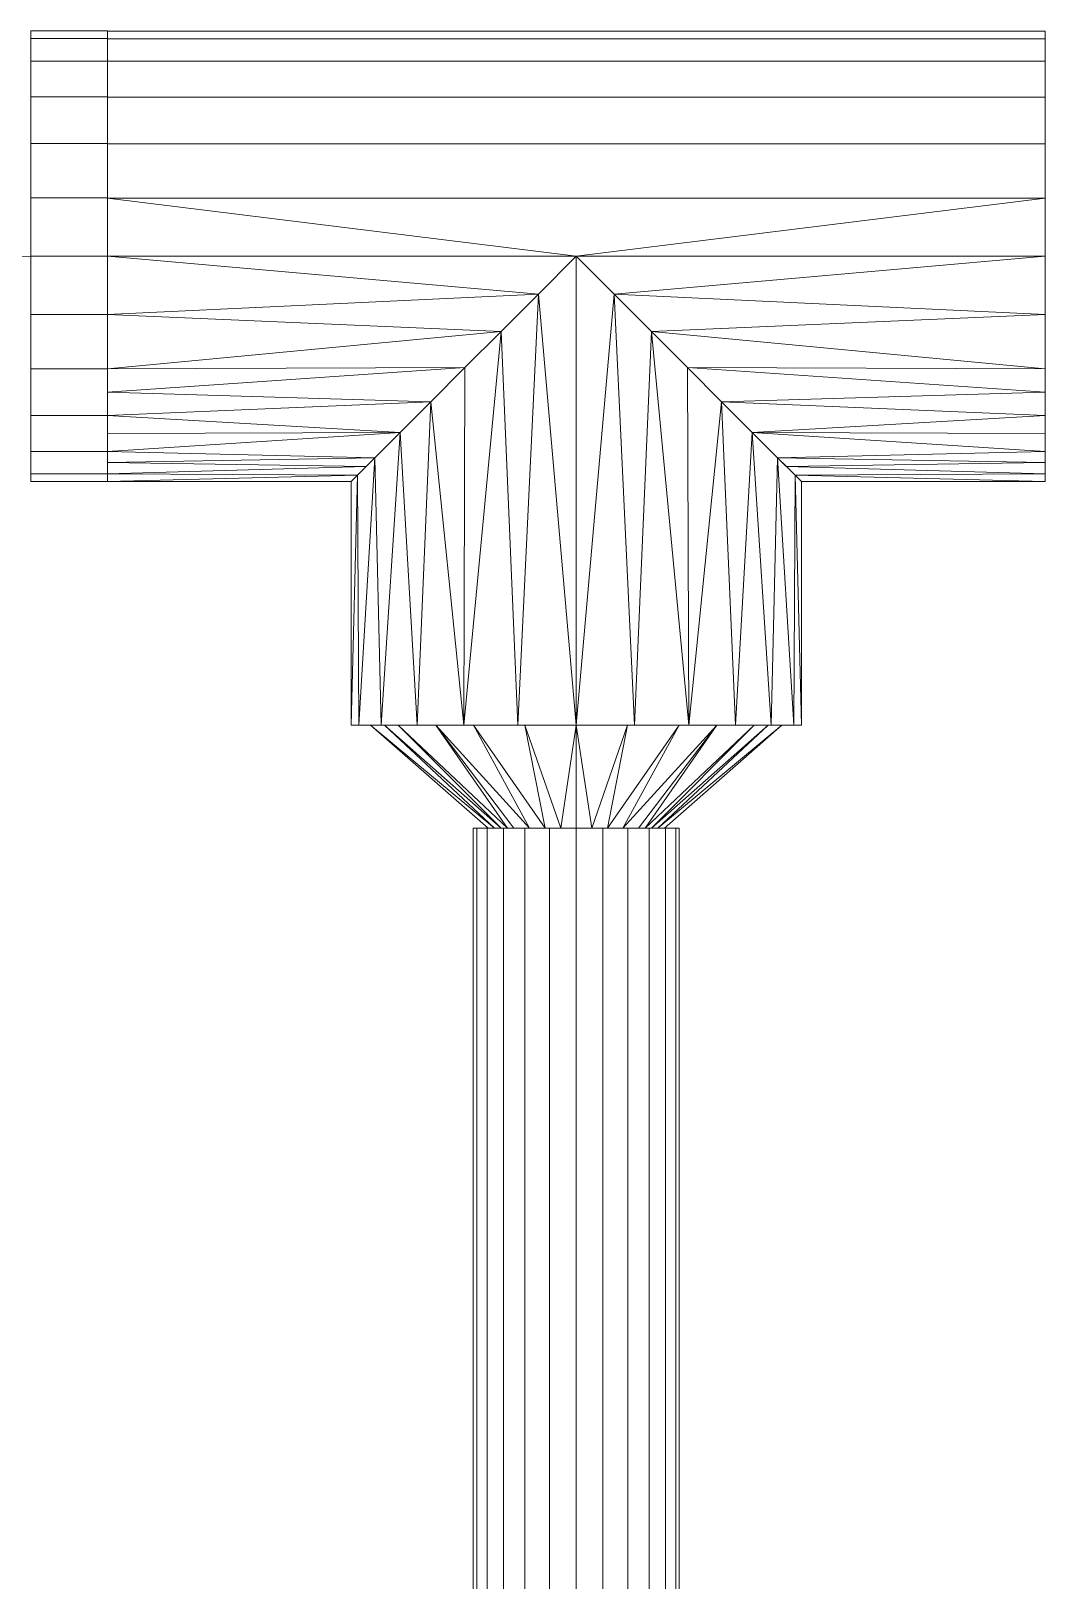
# Model space of a CAD drawing. Header units: inches. Extents: x -3325 to -59, y 5 to 733.
# Drawn here: x -2009.48 to -2003.01, y 582.63 to 592.52 of the extents above; entities that cross this region are included whole.
import ezdxf

# ---------------------------------------------------------------- set-up
doc = ezdxf.new("R2010")
doc.units = ezdxf.units.IN
doc.header["$MEASUREMENT"] = 0
doc.layers.add('P-PIPE', color=10, linetype='Continuous', lineweight=9)

# ---------------------------------------------------------------- blocks, each defined once
blk = doc.blocks.new('Tee - Welded - Generic - Standard-1126622-06 - Fifth Level')
at = {"layer": 'P-PIPE'}
mesh = blk.add_polyface(dxfattribs=at)
corners = [(-2.9921, -1.437), (-2.9921, -1.388, 0.3719), (-2.9921, -1.2445, 0.7185), (-2.9921, -1.0161, 1.0161), (-2.9921, -0.7185, 1.2445), (-2.9921, -0.3719, 1.388), (-2.9921, 0, 1.437), (-2.9921, 0.3719, 1.388), (-2.9921, 0.7185, 1.2445), (-2.9921, 1.0161, 1.0161), (-2.9921, 1.2445, 0.7185), (-2.9921, 1.388, 0.3719), (-2.9921, 1.437), (-2.9921, 1.388, -0.3719), (-2.9921, 1.2445, -0.7185), (-2.9921, 1.0161, -1.0161), (-2.9921, 0.7185, -1.2445), (-2.9921, 0.3719, -1.388), (-2.9921, 0, -1.437), (-2.9921, -0.3719, -1.388), (-2.9921, -0.7185, -1.2445), (-2.9921, -1.0161, -1.0161), (-2.9921, -1.2445, -0.7185), (-2.9921, -1.388, -0.3719)]
mesh.append_faces([[corners[k] for k in face] for face in [(10, 7, 8, 9)]], dxfattribs={"vtx0": -1})
mesh.append_faces([[corners[k] for k in face] for face in [(0, 3, 6)]], dxfattribs={"vtx0": -1, "vtx1": -1, "vtx2": -1})
mesh.append_faces([[corners[k] for k in face] for face in [(13, 18, 22, 23)]], dxfattribs={"vtx0": -1, "vtx1": -1, "vtx3": -1})
mesh.append_faces([[corners[k] for k in face] for face in [(18, 21, 22), (13, 23, 0, 12)]], dxfattribs={"vtx0": -1, "vtx2": -1})
mesh.append_faces([[corners[k] for k in face] for face in [(6, 7, 12, 0)]], dxfattribs={"vtx1": -1, "vtx2": -1, "vtx3": -1})
mesh.append_faces([[corners[k] for k in face] for face in [(16, 17, 18, 15), (19, 20, 21, 18)]], dxfattribs={"vtx2": -1})
mesh.append_faces([[corners[k] for k in face] for face in [(13, 14, 15, 18), (10, 11, 12, 7)]], dxfattribs={"vtx2": -1, "vtx3": -1})
mesh.append_faces([[corners[k] for k in face] for face in [(0, 1, 2, 3), (3, 4, 5, 6)]], dxfattribs={"vtx3": -1})
mesh = blk.add_polyface(dxfattribs=at)
corners = [(-2.9921, 1.437), (-2.9921, 1.388, 0.3719), (-2.9921, 1.2445, 0.7185), (-2.9921, 1.0161, 1.0161), (-2.9921, 0.7185, 1.2445), (-2.9921, 0.3719, 1.388), (-2.9921, 0, 1.437), (-2.9921, -0.3719, 1.388), (-2.9921, -0.7185, 1.2445), (-2.9921, -1.0161, 1.0161), (-2.9921, -1.2445, 0.7185), (-2.9921, -1.388, 0.3719), (-2.9921, -1.437), (-1.437, -1.437), (-1.3968, -1.3968, 0.3377), (-1.2856, -1.2856, 0.642), (-1.1233, -1.1233, 0.8962), (-0.9274, -0.9274, 1.0977), (-0.7102, -0.7102, 1.2492), (-0.4797, -0.4797, 1.3546), (-0.2416, -0.2416, 1.4166), (0, 0, 1.437), (0.2416, -0.2416, 1.4166), (0.4797, -0.4797, 1.3546), (0.7102, -0.7102, 1.2492), (0.9274, -0.9274, 1.0977), (1.1233, -1.1233, 0.8962), (1.2856, -1.2856, 0.642), (1.3968, -1.3968, 0.3377), (1.437, -1.437), (2.9921, -1.437), (2.9921, -1.388, 0.3719), (2.9921, -1.2445, 0.7185), (2.9921, -1.0161, 1.0161), (2.9921, -0.7185, 1.2445), (2.9921, -0.3719, 1.388), (2.9921, 0, 1.437), (2.9921, 0.3719, 1.388), (2.9921, 0.7185, 1.2445), (2.9921, 1.0161, 1.0161), (2.9921, 1.2445, 0.7185), (2.9921, 1.388, 0.3719), (2.9921, 1.437), (-2.9921, -0.8673, 1.1303), (-2.9921, -1.1303, 0.8673), (-2.9921, -1.3163, 0.5452), (2.9921, -1.3163, 0.5452), (2.9921, -1.1303, 0.8673), (2.9921, -0.8673, 1.1303), (1.3412, -1.3412, 0.4898), (-1.3412, -1.3412, 0.4898)]
mesh.append_faces([[corners[k] for k in face] for face in [(14, 12, 13)]], dxfattribs={"vtx0": -1})
mesh.append_faces([[corners[k] for k in face] for face in [(34, 24, 48), (33, 26, 47), (26, 33, 25), (11, 50, 45), (15, 45, 50), (12, 14, 11), (9, 17, 43), (16, 10, 15), (24, 34, 23), (22, 36, 21), (20, 7, 19), (7, 20, 6), (18, 43, 17)]], dxfattribs={"vtx0": -1, "vtx1": -1})
mesh.append_faces([[corners[k] for k in face] for face in [(32, 26, 27), (25, 33, 48), (11, 14, 50), (18, 8, 43), (16, 44, 10), (46, 27, 49), (48, 24, 25), (31, 49, 28), (16, 9, 44), (23, 34, 35), (15, 10, 45), (21, 5, 6), (26, 32, 47)]], dxfattribs={"vtx0": -1, "vtx2": -1})
mesh.append_faces([[corners[k] for k in face] for face in [(21, 36, 37, 5)]], dxfattribs={"vtx0": -1, "vtx2": -1, "vtx3": -1})
mesh.append_faces([[corners[k] for k in face] for face in [(30, 31, 28), (31, 46, 49), (46, 32, 27), (16, 17, 9), (18, 19, 8), (35, 36, 22), (22, 23, 35), (20, 21, 6), (7, 8, 19)]], dxfattribs={"vtx1": -1, "vtx2": -1})
mesh.append_faces([[corners[k] for k in face] for face in [(39, 40, 2, 3), (40, 41, 1, 2), (37, 38, 4, 5), (38, 39, 3, 4)]], dxfattribs={"vtx1": -1, "vtx3": -1})
mesh.append_faces([[corners[k] for k in face] for face in [(28, 29, 30)]], dxfattribs={"vtx2": -1})
mesh.append_faces([[corners[k] for k in face] for face in [(41, 42, 0, 1)]], dxfattribs={"vtx3": -1})
mesh = blk.add_polyface(dxfattribs=at)
corners = [(-2.9921, -1.437), (-2.9921, -1.388, -0.3719), (-2.9921, -1.2445, -0.7185), (-2.9921, -1.0161, -1.0161), (-2.9921, -0.7185, -1.2445), (-2.9921, -0.3719, -1.388), (-2.9921, 0, -1.437), (-2.9921, 0.3719, -1.388), (-2.9921, 0.7185, -1.2445), (-2.9921, 1.0161, -1.0161), (-2.9921, 1.2445, -0.7185), (-2.9921, 1.388, -0.3719), (-2.9921, 1.437), (2.9921, 1.437), (2.9921, 1.388, -0.3719), (2.9921, 1.2445, -0.7185), (2.9921, 1.0161, -1.0161), (2.9921, 0.7185, -1.2445), (2.9921, 0.3719, -1.388), (2.9921, 0, -1.437), (2.9921, -0.3719, -1.388), (2.9921, -0.7185, -1.2445), (2.9921, -1.0161, -1.0161), (2.9921, -1.2445, -0.7185), (2.9921, -1.388, -0.3719), (2.9921, -1.437), (1.437, -1.437), (1.3968, -1.3968, -0.3377), (1.2856, -1.2856, -0.642), (1.1233, -1.1233, -0.8962), (0.9274, -0.9274, -1.0977), (0.7102, -0.7102, -1.2492), (0.4797, -0.4797, -1.3546), (0.2416, -0.2416, -1.4166), (0, 0, -1.437), (-0.2416, -0.2416, -1.4166), (-0.4797, -0.4797, -1.3546), (-0.7102, -0.7102, -1.2492), (-0.9274, -0.9274, -1.0977), (-1.1233, -1.1233, -0.8962), (-1.2856, -1.2856, -0.642), (-1.3968, -1.3968, -0.3377), (-1.437, -1.437), (-2.9921, -1.3163, -0.5452), (-2.9921, -1.1303, -0.8673), (-2.9921, -0.8673, -1.1303), (2.9921, -0.8673, -1.1303), (2.9921, -1.1303, -0.8673), (2.9921, -1.3163, -0.5452), (-1.3412, -1.3412, -0.4898), (1.3412, -1.3412, -0.4898)]
mesh.append_faces([[corners[k] for k in face] for face in [(33, 20, 32), (6, 35, 5), (31, 46, 30), (28, 48, 50), (38, 45, 37), (24, 50, 48), (3, 39, 44), (37, 4, 36), (1, 41, 0), (40, 2, 39)]], dxfattribs={"vtx0": -1, "vtx1": -1})
mesh.append_faces([[corners[k] for k in face] for face in [(11, 14, 15, 10), (38, 3, 45), (19, 33, 34), (1, 49, 41), (39, 2, 44), (36, 4, 5), (43, 40, 49), (31, 21, 46), (21, 31, 32), (24, 27, 50), (27, 24, 25), (23, 28, 29), (3, 38, 39), (28, 23, 48), (40, 43, 2), (29, 22, 47)]], dxfattribs={"vtx0": -1, "vtx2": -1})
mesh.append_faces([[corners[k] for k in face] for face in [(34, 6, 7, 18)]], dxfattribs={"vtx0": -1, "vtx2": -1, "vtx3": -1})
mesh.append_faces([[corners[k] for k in face] for face in [(26, 27, 25)]], dxfattribs={"vtx1": -1})
mesh.append_faces([[corners[k] for k in face] for face in [(19, 20, 33), (18, 19, 34), (20, 21, 32), (35, 36, 5), (34, 35, 6), (46, 22, 30), (29, 30, 22), (47, 23, 29), (45, 4, 37), (1, 43, 49)]], dxfattribs={"vtx1": -1, "vtx2": -1})
mesh.append_faces([[corners[k] for k in face] for face in [(15, 16, 9, 10), (16, 17, 8, 9), (17, 18, 7, 8)]], dxfattribs={"vtx1": -1, "vtx3": -1})
mesh.append_faces([[corners[k] for k in face] for face in [(12, 13, 14, 11), (41, 42, 0)]], dxfattribs={"vtx2": -1})
mesh = blk.add_polyface(dxfattribs=at)
corners = [(2.9921, -1.437), (2.9921, -1.388, -0.3719), (2.9921, -1.2445, -0.7185), (2.9921, -1.0161, -1.0161), (2.9921, -0.7185, -1.2445), (2.9921, -0.3719, -1.388), (2.9921, 0, -1.437), (2.9921, 0.3719, -1.388), (2.9921, 0.7185, -1.2445), (2.9921, 1.0161, -1.0161), (2.9921, 1.2445, -0.7185), (2.9921, 1.388, -0.3719), (2.9921, 1.437), (2.9921, 1.388, 0.3719), (2.9921, 1.2445, 0.7185), (2.9921, 1.0161, 1.0161), (2.9921, 0.7185, 1.2445), (2.9921, 0.3719, 1.388), (2.9921, 0, 1.437), (2.9921, -0.3719, 1.388), (2.9921, -0.7185, 1.2445), (2.9921, -1.0161, 1.0161), (2.9921, -1.2445, 0.7185), (2.9921, -1.388, 0.3719)]
mesh.append_faces([[corners[k] for k in face] for face in [(16, 14, 15)]], dxfattribs={"vtx0": -1})
mesh.append_faces([[corners[k] for k in face] for face in [(3, 6, 2)]], dxfattribs={"vtx0": -1, "vtx1": -1})
mesh.append_faces([[corners[k] for k in face] for face in [(18, 21, 11)]], dxfattribs={"vtx0": -1, "vtx1": -1, "vtx2": -1})
mesh.append_faces([[corners[k] for k in face] for face in [(6, 9, 21, 2), (18, 11, 14, 16)]], dxfattribs={"vtx0": -1, "vtx1": -1, "vtx2": -1, "vtx3": -1})
mesh.append_faces([[corners[k] for k in face] for face in [(21, 0, 1, 2)]], dxfattribs={"vtx0": -1, "vtx3": -1})
mesh.append_faces([[corners[k] for k in face] for face in [(17, 18, 16)]], dxfattribs={"vtx1": -1})
mesh.append_faces([[corners[k] for k in face] for face in [(12, 13, 14, 11), (22, 23, 0, 21), (19, 20, 21, 18)]], dxfattribs={"vtx2": -1})
mesh.append_faces([[corners[k] for k in face] for face in [(9, 10, 11, 21)]], dxfattribs={"vtx2": -1, "vtx3": -1})
mesh.append_faces([[corners[k] for k in face] for face in [(6, 7, 8, 9), (3, 4, 5, 6)]], dxfattribs={"vtx3": -1})
mesh = blk.add_polyface(dxfattribs=at)
corners = [(-1.437, -2.9921), (-1.388, -2.9921, 0.3719), (-1.2445, -2.9921, 0.7185), (-1.0161, -2.9921, 1.0161), (-0.7185, -2.9921, 1.2445), (-0.3719, -2.9921, 1.388), (0, -2.9921, 1.437), (0.3719, -2.9921, 1.388), (0.7185, -2.9921, 1.2445), (1.0161, -2.9921, 1.0161), (1.2445, -2.9921, 0.7185), (1.388, -2.9921, 0.3719), (1.437, -2.9921), (1.437, -1.437), (1.3968, -1.3968, 0.3377), (1.2856, -1.2856, 0.642), (1.1233, -1.1233, 0.8962), (0.9274, -0.9274, 1.0977), (0.7102, -0.7102, 1.2492), (0.4797, -0.4797, 1.3546), (0.2416, -0.2416, 1.4166), (0, 0, 1.437), (-0.2416, -0.2416, 1.4166), (-0.4797, -0.4797, 1.3546), (-0.7102, -0.7102, 1.2492), (-0.9274, -0.9274, 1.0977), (-1.1233, -1.1233, 0.8962), (-1.2856, -1.2856, 0.642), (-1.3968, -1.3968, 0.3377), (-1.437, -1.437)]
mesh.append_faces([[corners[k] for k in face] for face in [(1, 28, 0), (27, 2, 26), (23, 5, 22), (25, 4, 24), (8, 19, 7), (17, 9, 16)]], dxfattribs={"vtx0": -1, "vtx1": -1})
mesh.append_faces([[corners[k] for k in face] for face in [(26, 2, 3), (27, 1, 2), (23, 4, 5), (6, 21, 22), (22, 5, 6), (20, 6, 7), (16, 9, 10), (17, 8, 9), (14, 11, 12), (6, 20, 21)]], dxfattribs={"vtx0": -1, "vtx2": -1})
mesh.append_faces([[corners[k] for k in face] for face in [(13, 14, 12)]], dxfattribs={"vtx1": -1})
mesh.append_faces([[corners[k] for k in face] for face in [(3, 4, 25), (27, 28, 1), (25, 26, 3), (23, 24, 4), (10, 11, 15), (17, 18, 8), (19, 20, 7), (18, 19, 8), (15, 16, 10), (14, 15, 11)]], dxfattribs={"vtx1": -1, "vtx2": -1})
mesh.append_faces([[corners[k] for k in face] for face in [(28, 29, 0)]], dxfattribs={"vtx2": -1})
mesh = blk.add_polyface(dxfattribs=at)
corners = [(1.437, -2.9921), (1.388, -2.9921, -0.3719), (1.2445, -2.9921, -0.7185), (1.0161, -2.9921, -1.0161), (0.7185, -2.9921, -1.2445), (0.3719, -2.9921, -1.388), (0, -2.9921, -1.437), (-0.3719, -2.9921, -1.388), (-0.7185, -2.9921, -1.2445), (-1.0161, -2.9921, -1.0161), (-1.2445, -2.9921, -0.7185), (-1.388, -2.9921, -0.3719), (-1.437, -2.9921), (-1.437, -1.437), (-1.3968, -1.3968, -0.3377), (-1.2856, -1.2856, -0.642), (-1.1233, -1.1233, -0.8962), (-0.9274, -0.9274, -1.0977), (-0.7102, -0.7102, -1.2492), (-0.4797, -0.4797, -1.3546), (-0.2416, -0.2416, -1.4166), (0, 0, -1.437), (0.2416, -0.2416, -1.4166), (0.4797, -0.4797, -1.3546), (0.7102, -0.7102, -1.2492), (0.9274, -0.9274, -1.0977), (1.1233, -1.1233, -0.8962), (1.2856, -1.2856, -0.642), (1.3968, -1.3968, -0.3377), (1.437, -1.437)]
mesh.append_faces([[corners[k] for k in face] for face in [(1, 28, 0), (3, 26, 2), (27, 2, 26), (23, 5, 22), (25, 4, 24), (8, 19, 7), (17, 9, 16)]], dxfattribs={"vtx0": -1, "vtx1": -1})
mesh.append_faces([[corners[k] for k in face] for face in [(27, 1, 2), (23, 4, 5), (6, 21, 22), (22, 5, 6), (20, 6, 7), (16, 9, 10), (17, 8, 9), (14, 11, 12), (6, 20, 21)]], dxfattribs={"vtx0": -1, "vtx2": -1})
mesh.append_faces([[corners[k] for k in face] for face in [(29, 0, 28), (13, 14, 12)]], dxfattribs={"vtx1": -1})
mesh.append_faces([[corners[k] for k in face] for face in [(3, 4, 25), (27, 28, 1), (25, 26, 3), (23, 24, 4), (10, 11, 15), (17, 18, 8), (19, 20, 7), (18, 19, 8), (15, 16, 10), (14, 15, 11)]], dxfattribs={"vtx1": -1, "vtx2": -1})
mesh = blk.add_polyface(dxfattribs=at)
corners = [(-1.437, -2.9921), (-1.388, -2.9921, -0.3719), (-1.2445, -2.9921, -0.7185), (-1.0161, -2.9921, -1.0161), (-0.7185, -2.9921, -1.2445), (-0.3719, -2.9921, -1.388), (0, -2.9921, -1.437), (0.3719, -2.9921, -1.388), (0.7185, -2.9921, -1.2445), (1.0161, -2.9921, -1.0161), (1.2445, -2.9921, -0.7185), (1.388, -2.9921, -0.3719), (1.437, -2.9921), (1.388, -2.9921, 0.3719), (1.2445, -2.9921, 0.7185), (1.0161, -2.9921, 1.0161), (0.7185, -2.9921, 1.2445), (0.3719, -2.9921, 1.388), (0, -2.9921, 1.437), (-0.3719, -2.9921, 1.388), (-0.7185, -2.9921, 1.2445), (-1.0161, -2.9921, 1.0161), (-1.2445, -2.9921, 0.7185), (-1.388, -2.9921, 0.3719)]
mesh.append_faces([[corners[k] for k in face] for face in [(0, 22, 23)]], dxfattribs={"vtx0": -1})
mesh.append_faces([[corners[k] for k in face] for face in [(3, 6, 2), (16, 18, 14, 15)]], dxfattribs={"vtx0": -1, "vtx1": -1})
mesh.append_faces([[corners[k] for k in face] for face in [(2, 6, 9, 11)]], dxfattribs={"vtx0": -1, "vtx1": -1, "vtx2": -1, "vtx3": -1})
mesh.append_faces([[corners[k] for k in face] for face in [(0, 14, 21, 22)]], dxfattribs={"vtx0": -1, "vtx1": -1, "vtx3": -1})
mesh.append_faces([[corners[k] for k in face] for face in [(2, 11, 12)]], dxfattribs={"vtx0": -1, "vtx2": -1})
mesh.append_faces([[corners[k] for k in face] for face in [(17, 18, 16)]], dxfattribs={"vtx1": -1})
mesh.append_faces([[corners[k] for k in face] for face in [(18, 19, 14)]], dxfattribs={"vtx1": -1, "vtx2": -1})
mesh.append_faces([[corners[k] for k in face] for face in [(9, 10, 11)]], dxfattribs={"vtx2": -1})
mesh.append_faces([[corners[k] for k in face] for face in [(0, 1, 2, 14), (12, 13, 14, 2), (19, 20, 21, 14)]], dxfattribs={"vtx2": -1, "vtx3": -1})
mesh.append_faces([[corners[k] for k in face] for face in [(6, 7, 8, 9), (3, 4, 5, 6)]], dxfattribs={"vtx3": -1})
blk = doc.blocks.new('Transition - Generic - Plumbing-CW-1127470-06 - Fifth Level')
at = {"layer": 'P-PIPE'}
mesh = blk.add_polyface(dxfattribs=at)
corners = [(0, -1.3125), (0, -1.1367, 0.6562), (0, -0.6562, 1.1367), (0, 0, 1.3125), (0, 0.6562, 1.1367), (0, 1.1367, 0.6562), (0, 1.3125), (0, 1.1367, -0.6562), (0, 0.6562, -1.1367), (0, 0, -1.3125), (0, -0.6562, -1.1367), (0, -1.1367, -0.6562)]
mesh.append_faces([[corners[k] for k in face] for face in [(0, 10, 11)]], dxfattribs={"vtx0": -1})
mesh.append_faces([[corners[k] for k in face] for face in [(0, 5, 9, 10)]], dxfattribs={"vtx0": -1, "vtx1": -1, "vtx3": -1})
mesh.append_faces([[corners[k] for k in face] for face in [(5, 7, 8, 9)]], dxfattribs={"vtx0": -1, "vtx3": -1})
mesh.append_faces([[corners[k] for k in face] for face in [(5, 6, 7)]], dxfattribs={"vtx2": -1})
mesh.append_faces([[corners[k] for k in face] for face in [(3, 4, 5, 0)]], dxfattribs={"vtx2": -1, "vtx3": -1})
mesh.append_faces([[corners[k] for k in face] for face in [(0, 1, 2, 3)]], dxfattribs={"vtx3": -1})
mesh = blk.add_polyface(dxfattribs=at)
corners = [(0, -1.3125), (0, -1.1367, -0.6562), (0, -0.6562, -1.1367), (0, 0, -1.3125), (0, 0.6562, -1.1367), (0, 1.1367, -0.6562), (0, 1.3125), (0.6562, 0.5625), (0.6562, 0.3977, -0.3977), (0.6562, 0, -0.5625), (0.6562, -0.3977, -0.3977), (0.6562, -0.5625), (0.6562, 0.4801, -0.1989), (0.6562, 0.1989, -0.4801), (0.6562, -0.1989, -0.4801), (0.6562, -0.4801, -0.1989), (0, 0.3281, -1.2246), (0.6562, 0.0994, -0.5213), (0.6562, 0.4389, -0.2983), (0, 1.2246, -0.3281), (0.6562, 0.5213, -0.0994), (0, -0.3281, -1.2246), (0.6562, -0.2983, -0.4389), (0, -1.2246, -0.3281), (0.6562, -0.5213, -0.0994), (0.6562, -0.4389, -0.2983), (0.6562, 0.2983, -0.4389), (0.6562, -0.0994, -0.5213), (0, -0.8965, -0.8965), (0, 0.8965, -0.8965)]
mesh.append_faces([[corners[k] for k in face] for face in [(0, 24, 11)]], dxfattribs={"vtx0": -1})
mesh.append_faces([[corners[k] for k in face] for face in [(27, 3, 9), (28, 25, 1), (3, 27, 21), (25, 28, 10), (4, 13, 16), (29, 26, 4), (26, 29, 8), (5, 18, 29), (6, 20, 19), (1, 15, 23), (2, 22, 28)]], dxfattribs={"vtx0": -1, "vtx1": -1})
mesh.append_faces([[corners[k] for k in face] for face in [(5, 12, 18), (2, 14, 22), (3, 17, 9), (12, 5, 19), (19, 20, 12), (23, 15, 24), (24, 0, 23), (16, 13, 17), (14, 2, 21)]], dxfattribs={"vtx0": -1, "vtx2": -1})
mesh.append_faces([[corners[k] for k in face] for face in [(7, 20, 6)]], dxfattribs={"vtx1": -1})
mesh.append_faces([[corners[k] for k in face] for face in [(18, 8, 29), (3, 16, 17), (22, 10, 28), (25, 15, 1), (26, 13, 4), (27, 14, 21)]], dxfattribs={"vtx1": -1, "vtx2": -1})
mesh = blk.add_polyface(dxfattribs=at)
corners = [(0, 1.3125), (0, 1.1367, 0.6562), (0, 0.6562, 1.1367), (0, 0, 1.3125), (0, -0.6562, 1.1367), (0, -1.1367, 0.6562), (0, -1.3125), (0.6562, -0.5625), (0.6562, -0.3977, 0.3977), (0.6562, 0, 0.5625), (0.6562, 0.3977, 0.3977), (0.6562, 0.5625), (0.6562, -0.4801, 0.1989), (0.6562, -0.1989, 0.4801), (0.6562, 0.1989, 0.4801), (0.6562, 0.4801, 0.1989), (0, -0.3281, 1.2246), (0.6562, -0.0994, 0.5213), (0.6562, -0.4389, 0.2983), (0, -1.2246, 0.3281), (0.6562, -0.5213, 0.0994), (0, 0.3281, 1.2246), (0.6562, 0.2983, 0.4389), (0, 1.2246, 0.3281), (0.6562, 0.5213, 0.0994), (0.6562, 0.4389, 0.2983), (0.6562, -0.2983, 0.4389), (0.6562, 0.0994, 0.5213), (0, 0.8965, 0.8965), (0, -0.8965, 0.8965)]
mesh.append_faces([[corners[k] for k in face] for face in [(0, 24, 11)]], dxfattribs={"vtx0": -1})
mesh.append_faces([[corners[k] for k in face] for face in [(27, 3, 9), (28, 25, 1), (3, 27, 21), (25, 28, 10), (4, 13, 16), (29, 26, 4), (26, 29, 8), (5, 18, 29), (6, 20, 19), (1, 15, 23), (2, 22, 28)]], dxfattribs={"vtx0": -1, "vtx1": -1})
mesh.append_faces([[corners[k] for k in face] for face in [(5, 12, 18), (2, 14, 22), (3, 17, 9), (12, 5, 19), (19, 20, 12), (23, 15, 24), (24, 0, 23), (16, 13, 17), (14, 2, 21)]], dxfattribs={"vtx0": -1, "vtx2": -1})
mesh.append_faces([[corners[k] for k in face] for face in [(7, 20, 6)]], dxfattribs={"vtx1": -1})
mesh.append_faces([[corners[k] for k in face] for face in [(18, 8, 29), (3, 16, 17), (22, 10, 28), (25, 15, 1), (26, 13, 4), (27, 14, 21)]], dxfattribs={"vtx1": -1, "vtx2": -1})
mesh = blk.add_polyface(dxfattribs=at)
corners = [(0.6562, -0.5625), (0.6562, -0.3977, -0.3977), (0.6562, 0, -0.5625), (0.6562, 0.3977, -0.3977), (0.6562, 0.5625), (0.6562, 0.3977, 0.3977), (0.6562, 0, 0.5625), (0.6562, -0.3977, 0.3977)]
mesh.append_faces([[corners[k] for k in face] for face in [(2, 4, 7, 1)]], dxfattribs={"vtx0": -1, "vtx1": -1, "vtx2": -1})
mesh.append_faces([[corners[k] for k in face] for face in [(3, 4, 2)]], dxfattribs={"vtx1": -1})
mesh.append_faces([[corners[k] for k in face] for face in [(5, 6, 7, 4), (7, 0, 1)]], dxfattribs={"vtx2": -1})

msp = doc.modelspace()

# ---------------------------------------------------------------- linework, layer by layer
at = {"layer": 'P-PIPE', "color": 1}
for p, q in [((-2008.9948, 591.0779, 1076), (-2009.483, 591.0779, 1076)), ((-2008.9948, 591.0779, 1076), (-2009.483, 591.0779, 1076)), ((-2008.9948, 591.0779, 1076), (-2003.0106, 591.0779, 1076)), ((-2006.0027, 588.0858, 1076), (-2006.0027, 591.0779, 1076)), ((-2006.0027, 588.0858, 1076), (-2006.0027, 587.4296, 1076)), ((-2006.0027, 587.4296, 1076), (-2006.0027, 373.2389, 1076)), ((-2006.0027, 587.4296, 1076), (-2006.0027, 373.2389, 1076))]:
    msp.add_line(p, q, dxfattribs=at)
msp.add_arc((-2009.483, 588.5582, 1076), 2.5197, 90, 180, dxfattribs=at)

# ---------------------------------------------------------------- block references
msp.add_blockref('Tee - Welded - Generic - Standard-1126622-06 - Fifth Level', (-2006.0027, 591.0779, 1076), dxfattribs=at)
at = {"layer": 'P-PIPE', "color": 1, "rotation": 270}
msp.add_blockref('Transition - Generic - Plumbing-CW-1127470-06 - Fifth Level', (-2006.0027, 588.0858, 1076), dxfattribs=at)

# ---------------------------------------------------------------- meshes
at = {"layer": 'P-PIPE', "color": 1}
mesh = msp.add_polyface(dxfattribs=at)
corners = [(-2009.4829, 592.5154, 1076), (-2009.4829, 592.4664, 1075.628), (-2009.4829, 592.3228, 1075.2813), (-2009.4829, 592.0944, 1074.9836), (-2009.4829, 591.7967, 1074.7551), (-2009.4829, 591.45, 1074.6115), (-2009.4829, 591.0779, 1074.5625), (-2009.4829, 590.7059, 1074.6115), (-2009.4829, 590.3592, 1074.7551), (-2009.4829, 590.0614, 1074.9836), (-2009.4829, 589.833, 1075.2813), (-2009.4829, 589.6894, 1075.628), (-2009.4829, 589.6404, 1076), (-2009.4829, 589.6894, 1076.372), (-2009.4829, 589.833, 1076.7188), (-2009.4829, 590.0614, 1077.0165), (-2009.4829, 590.3592, 1077.2449), (-2009.4829, 590.7059, 1077.3885), (-2009.4829, 591.0779, 1077.4375), (-2009.4829, 591.45, 1077.3885), (-2009.4829, 591.7967, 1077.2449), (-2009.4829, 592.0944, 1077.0165), (-2009.4829, 592.3228, 1076.7188), (-2009.4829, 592.4664, 1076.372)]
mesh.append_faces([[corners[k] for k in face] for face in [(2, 0, 1), (4, 2, 3), (22, 20, 21), (10, 8, 9), (16, 14, 15)]], dxfattribs={"vtx0": -1, "color": 1})
mesh.append_faces([[corners[k] for k in face] for face in [(7, 19, 5, 6)]], dxfattribs={"vtx0": -1, "vtx1": -1, "color": 1})
mesh.append_faces([[corners[k] for k in face] for face in [(13, 14, 12)]], dxfattribs={"vtx1": -1, "color": 1})
mesh.append_faces([[corners[k] for k in face] for face in [(4, 5, 0, 2), (19, 20, 0, 5), (7, 8, 12, 17), (16, 17, 12, 14)]], dxfattribs={"vtx1": -1, "vtx2": -1, "vtx3": -1, "color": 1})
mesh.append_faces([[corners[k] for k in face] for face in [(22, 23, 0, 20), (10, 11, 12, 8), (17, 18, 19, 7)]], dxfattribs={"vtx2": -1, "vtx3": -1, "color": 1})
mesh = msp.add_polyface(dxfattribs=at)
corners = [(-2008.9948, 591.0779, 1077.4375), (-2008.9948, 591.45, 1077.3885), (-2008.9948, 591.7967, 1077.2449), (-2008.9948, 592.0944, 1077.0165), (-2008.9948, 592.3228, 1076.7188), (-2008.9948, 592.4664, 1076.372), (-2008.9948, 592.5154, 1076), (-2009.4829, 592.5154, 1076), (-2009.4829, 592.4664, 1076.372), (-2009.4829, 592.3228, 1076.7188), (-2009.4829, 592.0944, 1077.0165), (-2009.4829, 591.7967, 1077.2449), (-2009.4829, 591.45, 1077.3885), (-2009.4829, 591.0779, 1077.4375)]
mesh.append_faces([[corners[k] for k in face] for face in [(1, 12, 13, 0)]], dxfattribs={"vtx0": -1, "color": 1})
mesh.append_faces([[corners[k] for k in face] for face in [(5, 8, 9, 4), (10, 3, 4, 9), (2, 11, 12, 1), (11, 2, 3, 10)]], dxfattribs={"vtx0": -1, "vtx2": -1, "color": 1})
mesh.append_faces([[corners[k] for k in face] for face in [(6, 7, 8, 5)]], dxfattribs={"vtx2": -1, "color": 1})
mesh = msp.add_polyface(dxfattribs=at)
corners = [(-2008.9948, 592.5154, 1076), (-2008.9948, 592.4664, 1075.628), (-2008.9948, 592.3228, 1075.2813), (-2008.9948, 592.0944, 1074.9836), (-2008.9948, 591.7967, 1074.7551), (-2008.9948, 591.45, 1074.6115), (-2008.9948, 591.0779, 1074.5625), (-2009.4829, 591.0779, 1074.5625), (-2009.4829, 591.45, 1074.6115), (-2009.4829, 591.7967, 1074.7551), (-2009.4829, 592.0944, 1074.9836), (-2009.4829, 592.3228, 1075.2813), (-2009.4829, 592.4664, 1075.628), (-2009.4829, 592.5154, 1076)]
mesh.append_faces([[corners[k] for k in face] for face in [(1, 12, 13, 0)]], dxfattribs={"vtx0": -1, "color": 1})
mesh.append_faces([[corners[k] for k in face] for face in [(5, 8, 9, 4), (10, 3, 4, 9), (2, 11, 12, 1), (11, 2, 3, 10)]], dxfattribs={"vtx0": -1, "vtx2": -1, "color": 1})
mesh.append_faces([[corners[k] for k in face] for face in [(6, 7, 8, 5)]], dxfattribs={"vtx2": -1, "color": 1})
mesh = msp.add_polyface(dxfattribs=at)
corners = [(-2008.9948, 592.5154, 1076), (-2008.9948, 592.4664, 1076.372), (-2008.9948, 592.3228, 1076.7188), (-2008.9948, 592.0944, 1077.0165), (-2008.9948, 591.7967, 1077.2449), (-2008.9948, 591.45, 1077.3885), (-2008.9948, 591.0779, 1077.4375), (-2008.9948, 590.7059, 1077.3885), (-2008.9948, 590.3592, 1077.2449), (-2008.9948, 590.0614, 1077.0165), (-2008.9948, 589.833, 1076.7188), (-2008.9948, 589.6894, 1076.372), (-2008.9948, 589.6404, 1076), (-2008.9948, 589.6894, 1075.628), (-2008.9948, 589.833, 1075.2813), (-2008.9948, 590.0614, 1074.9836), (-2008.9948, 590.3592, 1074.7551), (-2008.9948, 590.7059, 1074.6115), (-2008.9948, 591.0779, 1074.5625), (-2008.9948, 591.45, 1074.6115), (-2008.9948, 591.7967, 1074.7551), (-2008.9948, 592.0944, 1074.9836), (-2008.9948, 592.3228, 1075.2813), (-2008.9948, 592.4664, 1075.628)]
mesh.append_faces([[corners[k] for k in face] for face in [(12, 10, 11)]], dxfattribs={"vtx0": -1, "color": 1})
mesh.append_faces([[corners[k] for k in face] for face in [(20, 0, 19), (5, 0, 4)]], dxfattribs={"vtx0": -1, "vtx1": -1, "color": 1})
mesh.append_faces([[corners[k] for k in face] for face in [(5, 17, 19, 0)]], dxfattribs={"vtx0": -1, "vtx1": -1, "vtx2": -1, "vtx3": -1, "color": 1})
mesh.append_faces([[corners[k] for k in face] for face in [(12, 17, 7, 8)]], dxfattribs={"vtx0": -1, "vtx1": -1, "vtx3": -1, "color": 1})
mesh.append_faces([[corners[k] for k in face] for face in [(21, 22, 20), (3, 4, 2), (15, 16, 14)]], dxfattribs={"vtx1": -1, "color": 1})
mesh.append_faces([[corners[k] for k in face] for face in [(16, 17, 12, 14)]], dxfattribs={"vtx1": -1, "vtx2": -1, "vtx3": -1, "color": 1})
mesh.append_faces([[corners[k] for k in face] for face in [(17, 18, 19), (12, 13, 14)]], dxfattribs={"vtx2": -1, "color": 1})
mesh.append_faces([[corners[k] for k in face] for face in [(22, 23, 0, 20), (0, 1, 2, 4), (5, 6, 7, 17), (8, 9, 10, 12)]], dxfattribs={"vtx2": -1, "vtx3": -1, "color": 1})
mesh = msp.add_polyface(dxfattribs=at)
corners = [(-2008.9948, 589.6404, 1076), (-2008.9948, 589.6894, 1076.372), (-2008.9948, 589.833, 1076.7188), (-2008.9948, 590.0614, 1077.0165), (-2008.9948, 590.3592, 1077.2449), (-2008.9948, 590.7059, 1077.3885), (-2008.9948, 591.0779, 1077.4375), (-2009.4829, 591.0779, 1077.4375), (-2009.4829, 590.7059, 1077.3885), (-2009.4829, 590.3592, 1077.2449), (-2009.4829, 590.0614, 1077.0165), (-2009.4829, 589.833, 1076.7188), (-2009.4829, 589.6894, 1076.372), (-2009.4829, 589.6404, 1076)]
mesh.append_faces([[corners[k] for k in face] for face in [(1, 12, 13, 0)]], dxfattribs={"vtx0": -1, "color": 1})
mesh.append_faces([[corners[k] for k in face] for face in [(5, 8, 9, 4), (10, 3, 4, 9), (2, 11, 12, 1), (11, 2, 3, 10)]], dxfattribs={"vtx0": -1, "vtx2": -1, "color": 1})
mesh.append_faces([[corners[k] for k in face] for face in [(6, 7, 8, 5)]], dxfattribs={"vtx2": -1, "color": 1})
mesh = msp.add_polyface(dxfattribs=at)
corners = [(-2008.9948, 591.0779, 1074.5625), (-2008.9948, 590.7059, 1074.6115), (-2008.9948, 590.3592, 1074.7551), (-2008.9948, 590.0614, 1074.9836), (-2008.9948, 589.833, 1075.2813), (-2008.9948, 589.6894, 1075.628), (-2008.9948, 589.6404, 1076), (-2009.4829, 589.6404, 1076), (-2009.4829, 589.6894, 1075.628), (-2009.4829, 589.833, 1075.2813), (-2009.4829, 590.0614, 1074.9836), (-2009.4829, 590.3592, 1074.7551), (-2009.4829, 590.7059, 1074.6115), (-2009.4829, 591.0779, 1074.5625)]
mesh.append_faces([[corners[k] for k in face] for face in [(1, 12, 13, 0)]], dxfattribs={"vtx0": -1, "color": 1})
mesh.append_faces([[corners[k] for k in face] for face in [(5, 8, 9, 4), (10, 3, 4, 9), (2, 11, 12, 1), (11, 2, 3, 10)]], dxfattribs={"vtx0": -1, "vtx2": -1, "color": 1})
mesh.append_faces([[corners[k] for k in face] for face in [(6, 7, 8, 5)]], dxfattribs={"vtx2": -1, "color": 1})
mesh = msp.add_polyface(dxfattribs=at)
corners = [(-2006.6602, 587.4295, 1076), (-2006.6378, 587.4295, 1076.1702), (-2006.5721, 587.4295, 1076.3287), (-2006.4675, 587.4295, 1076.465), (-2006.3315, 587.4295, 1076.5694), (-2006.1729, 587.4295, 1076.6351), (-2006.0026, 587.4295, 1076.6575), (-2005.8325, 587.4295, 1076.6351), (-2005.674, 587.4295, 1076.5694), (-2005.5377, 587.4295, 1076.465), (-2005.4333, 587.4295, 1076.3287), (-2005.3676, 587.4295, 1076.1702), (-2005.3451, 587.4295, 1076), (-2005.3676, 587.4295, 1075.8299), (-2005.4333, 587.4295, 1075.6713), (-2005.5377, 587.4295, 1075.5351), (-2005.674, 587.4295, 1075.4306), (-2005.8325, 587.4295, 1075.3649), (-2006.0026, 587.4295, 1075.3425), (-2006.1729, 587.4295, 1075.3649), (-2006.3315, 587.4295, 1075.4306), (-2006.4675, 587.4295, 1075.5351), (-2006.5721, 587.4295, 1075.6713), (-2006.6378, 587.4295, 1075.8299)]
mesh.append_faces([[corners[k] for k in face] for face in [(19, 17, 18)]], dxfattribs={"vtx0": -1, "color": 1})
mesh.append_faces([[corners[k] for k in face] for face in [(3, 11, 1, 2), (1, 11, 23, 0), (21, 17, 19, 20)]], dxfattribs={"vtx0": -1, "vtx1": -1, "color": 1})
mesh.append_faces([[corners[k] for k in face] for face in [(7, 11, 3)]], dxfattribs={"vtx0": -1, "vtx1": -1, "vtx2": -1, "color": 1})
mesh.append_faces([[corners[k] for k in face] for face in [(10, 11, 9)]], dxfattribs={"vtx1": -1, "color": 1})
mesh.append_faces([[corners[k] for k in face] for face in [(5, 6, 7)]], dxfattribs={"vtx2": -1, "color": 1})
mesh.append_faces([[corners[k] for k in face] for face in [(3, 4, 5, 7), (7, 8, 9, 11), (21, 22, 23, 13), (13, 14, 15, 21), (11, 12, 13, 23), (15, 16, 17, 21)]], dxfattribs={"vtx2": -1, "vtx3": -1, "color": 1})
mesh = msp.add_polyface(dxfattribs=at)
corners = [(-2006.0026, 587.4295, 1076.6575), (-2006.1729, 587.4295, 1076.6351), (-2006.3315, 587.4295, 1076.5694), (-2006.4675, 587.4295, 1076.465), (-2006.5721, 587.4295, 1076.3287), (-2006.6378, 587.4295, 1076.1702), (-2006.6602, 587.4295, 1076), (-2006.6602, 373.2389, 1076), (-2006.6378, 373.2389, 1076.1702), (-2006.5721, 373.2389, 1076.3287), (-2006.4675, 373.2389, 1076.465), (-2006.3315, 373.2389, 1076.5694), (-2006.1729, 373.2389, 1076.6351), (-2006.0026, 373.2389, 1076.6575)]
mesh.append_faces([[corners[k] for k in face] for face in [(8, 9, 4, 5), (3, 4, 9, 10), (11, 12, 1, 2), (2, 3, 10, 11)]], dxfattribs={"vtx1": -1, "vtx3": -1, "color": 1})
mesh.append_faces([[corners[k] for k in face] for face in [(6, 7, 8, 5)]], dxfattribs={"vtx2": -1, "color": 1})
mesh.append_faces([[corners[k] for k in face] for face in [(12, 13, 0, 1)]], dxfattribs={"vtx3": -1, "color": 1})
mesh = msp.add_polyface(dxfattribs=at)
corners = [(-2006.6602, 587.4295, 1076), (-2006.6378, 587.4295, 1075.8299), (-2006.5721, 587.4295, 1075.6713), (-2006.4675, 587.4295, 1075.5351), (-2006.3315, 587.4295, 1075.4306), (-2006.1729, 587.4295, 1075.3649), (-2006.0026, 587.4295, 1075.3425), (-2006.0026, 373.2389, 1075.3425), (-2006.1729, 373.2389, 1075.3649), (-2006.3315, 373.2389, 1075.4306), (-2006.4675, 373.2389, 1075.5351), (-2006.5721, 373.2389, 1075.6713), (-2006.6378, 373.2389, 1075.8299), (-2006.6602, 373.2389, 1076)]
mesh.append_faces([[corners[k] for k in face] for face in [(7, 8, 5, 6)]], dxfattribs={"vtx1": -1, "color": 1})
mesh.append_faces([[corners[k] for k in face] for face in [(8, 9, 4, 5), (3, 4, 9, 10), (11, 12, 1, 2), (2, 3, 10, 11)]], dxfattribs={"vtx1": -1, "vtx3": -1, "color": 1})
mesh.append_faces([[corners[k] for k in face] for face in [(12, 13, 0, 1)]], dxfattribs={"vtx3": -1, "color": 1})
mesh = msp.add_polyface(dxfattribs=at)
corners = [(-2005.3451, 587.4295, 1076), (-2005.3676, 587.4295, 1076.1702), (-2005.4333, 587.4295, 1076.3287), (-2005.5377, 587.4295, 1076.465), (-2005.674, 587.4295, 1076.5694), (-2005.8325, 587.4295, 1076.6351), (-2006.0026, 587.4295, 1076.6575), (-2006.0026, 373.2389, 1076.6575), (-2005.8325, 373.2389, 1076.6351), (-2005.674, 373.2389, 1076.5694), (-2005.5377, 373.2389, 1076.465), (-2005.4333, 373.2389, 1076.3287), (-2005.3676, 373.2389, 1076.1702), (-2005.3451, 373.2389, 1076)]
mesh.append_faces([[corners[k] for k in face] for face in [(7, 8, 5, 6)]], dxfattribs={"vtx1": -1, "color": 1})
mesh.append_faces([[corners[k] for k in face] for face in [(8, 9, 4, 5), (3, 4, 9, 10), (11, 12, 1, 2), (2, 3, 10, 11)]], dxfattribs={"vtx1": -1, "vtx3": -1, "color": 1})
mesh.append_faces([[corners[k] for k in face] for face in [(12, 13, 0, 1)]], dxfattribs={"vtx3": -1, "color": 1})
mesh = msp.add_polyface(dxfattribs=at)
corners = [(-2006.0026, 587.4295, 1075.3425), (-2005.8325, 587.4295, 1075.3649), (-2005.674, 587.4295, 1075.4306), (-2005.5377, 587.4295, 1075.5351), (-2005.4333, 587.4295, 1075.6713), (-2005.3676, 587.4295, 1075.8299), (-2005.3451, 587.4295, 1076), (-2005.3451, 373.2389, 1076), (-2005.3676, 373.2389, 1075.8299), (-2005.4333, 373.2389, 1075.6713), (-2005.5377, 373.2389, 1075.5351), (-2005.674, 373.2389, 1075.4306), (-2005.8325, 373.2389, 1075.3649), (-2006.0026, 373.2389, 1075.3425)]
mesh.append_faces([[corners[k] for k in face] for face in [(7, 8, 5, 6)]], dxfattribs={"vtx1": -1, "color": 1})
mesh.append_faces([[corners[k] for k in face] for face in [(8, 9, 4, 5), (3, 4, 9, 10), (11, 12, 1, 2), (2, 3, 10, 11)]], dxfattribs={"vtx1": -1, "vtx3": -1, "color": 1})
mesh.append_faces([[corners[k] for k in face] for face in [(12, 13, 0, 1)]], dxfattribs={"vtx3": -1, "color": 1})

doc.saveas('drawing.dxf')
